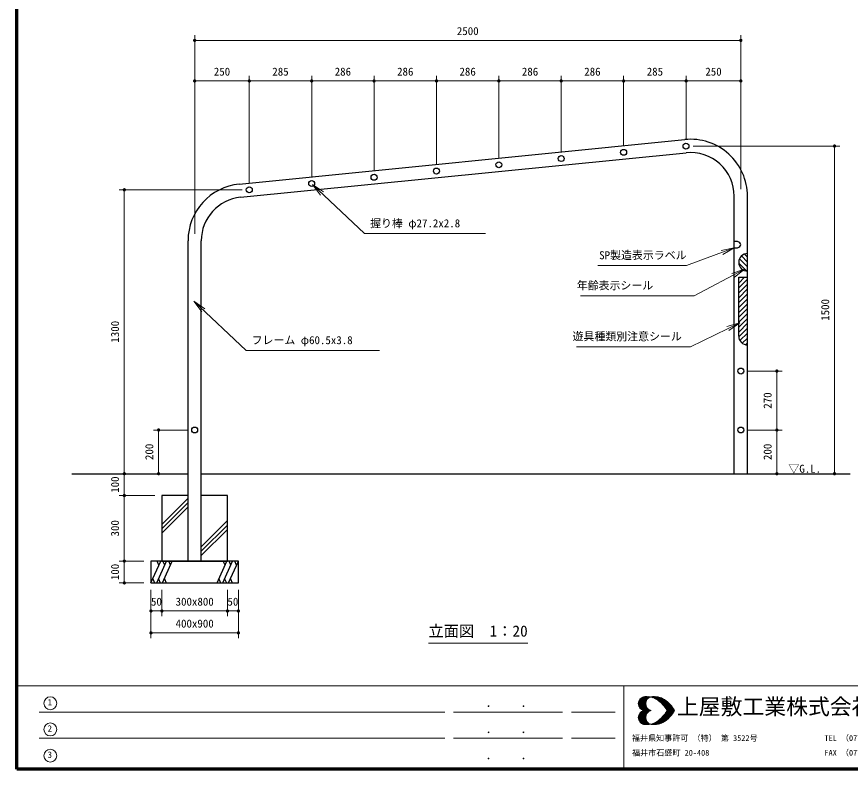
# Model space of a CAD drawing. Units: millimetres at full size, sheet at 1:20. Extents: x 300 to 8100, y 300 to 5640.
# Drawn here: x 300 to 4116, y 300 to 3746 of the extents above; entities that cross this region are included whole.
import ezdxf
from ezdxf.enums import TextEntityAlignment as Align

# ---------------------------------------------------------------- set-up
doc = ezdxf.new("R2010")
doc.units = ezdxf.units.MM
doc.header["$LTSCALE"] = 20
for name, color, linetype, lineweight in [('D-STR-DIM\u3000寸法線、寸法値', 7, 'Continuous', 13), ('D-STR-HTXT\u3000旗上げ', 7, 'Continuous', 13), ('D-STR-TXT\u3000文字列', 7, 'Continuous', 13), ('D-STR\u3000構造物外形線', 1, 'Continuous', 25), ('D-TTL', 7, 'Continuous', 70), ('D-TTL-FRAM', 7, 'Continuous', 13), ('D-TTL-TXT', 7, 'Continuous', 13)]:
    doc.layers.add(name, color=color, linetype=linetype, lineweight=lineweight)
doc.styles.add('ＭＳ ゴシック', font='')
doc.styles.get('ＭＳ ゴシック').set_extended_font_data('MS Gothic')

# ---------------------------------------------------------------- blocks, each defined once
blk = doc.blocks.new('filled_dot')
at = {"color": 0, "linetype": 'Continuous', "lineweight": -2, "const_width": 1.25}
blk.add_lwpolyline([(-0.625, 0, 1), (0.625, 0, 1)], format="xyb", close=True, dxfattribs=at)
blk = doc.blocks.new('open_arrow')
at = {"color": 0, "linetype": 'Continuous', "lineweight": -2}
blk.add_lwpolyline([(7.5, 1.25), (0, 0), (7.5, -1.25)], dxfattribs=at)

msp = doc.modelspace()

# ---------------------------------------------------------------- linework, layer by layer
at = {"layer": 'D-STR-DIM\u3000寸法線、寸法値'}
for p, q in [((1114.8, 3168.26), (1114.8, 3661.33)), ((1114.8, 3637.33), (3614.8, 3637.33)), ((3614.8, 3270.24), (3614.8, 3661.33)), ((1114.8, 2752.14), (1114.8, 3475.67)), ((1364.8, 2985.51), (1364.8, 3475.67)), ((1364.8, 2985.51), (1364.8, 3475.67)), ((1650.38, 3014.07), (1650.38, 3475.67)), ((1650.38, 3014.07), (1650.38, 3475.67)), ((1935.95, 3042.63), (1935.95, 3475.67)), ((1935.95, 3042.63), (1935.95, 3475.67)), ((2221.53, 3071.18), (2221.53, 3475.67)), ((2221.53, 3071.18), (2221.53, 3475.67)), ((2507.1, 3099.74), (2507.1, 3475.67)), ((2507.1, 3099.74), (2507.1, 3475.67)), ((2792.68, 3128.3), (2792.68, 3475.67)), ((2792.68, 3128.3), (2792.68, 3475.67)), ((3078.25, 3156.86), (3078.25, 3475.67)), ((3078.25, 3156.86), (3078.25, 3475.67)), ((3364.8, 3185.51), (3364.8, 3475.67)), ((3364.8, 3185.51), (3364.8, 3475.67)), ((3614.8, 2956.09), (3614.8, 3475.67)), ((1114.8, 3451.67), (1364.8, 3451.67)), ((1364.8, 3451.67), (1650.38, 3451.67)), ((1650.38, 3451.67), (1935.95, 3451.67)), ((1935.95, 3451.67), (2221.53, 3451.67)), ((2221.53, 3451.67), (2507.1, 3451.67)), ((2507.1, 3451.67), (2792.68, 3451.67)), ((2792.68, 3451.67), (3078.25, 3451.67)), ((3078.25, 3451.67), (3364.8, 3451.67)), ((3364.8, 3451.67), (3614.8, 3451.67)), ((3396.8, 3153.51), (4067.72, 3153.51)), ((4043.72, 3153.51), (4043.72, 1653.51)), ((1332.8, 2953.51), (768.8, 2953.51)), ((792.8, 2953.51), (792.8, 1653.51)), ((3646.8, 2123.51), (3803.92, 2123.51)), ((3779.92, 2123.51), (3779.92, 1853.51)), ((1082.8, 1853.51), (925.64, 1853.51)), ((949.64, 1853.51), (949.64, 1653.51)), ((3646.8, 1853.51), (3803.92, 1853.51)), ((3646.8, 1853.51), (3803.92, 1853.51)), ((3779.92, 1853.51), (3779.92, 1653.51)), ((1052.55, 1653.51), (768.8, 1653.51)), ((1052.55, 1653.51), (768.8, 1653.51)), ((792.8, 1653.51), (792.8, 1553.51)), ((1052.55, 1653.51), (925.64, 1653.51)), ((3646.8, 1653.51), (3803.92, 1653.51)), ((3677.05, 1653.51), (4067.72, 1653.51)), ((932.8, 1553.51), (768.8, 1553.51)), ((932.8, 1553.51), (768.8, 1553.51)), ((792.8, 1553.51), (792.8, 1253.51)), ((882.8, 1253.51), (768.8, 1253.51)), ((882.8, 1253.51), (768.8, 1253.51)), ((792.8, 1253.51), (792.8, 1153.51)), ((882.8, 1153.51), (768.8, 1153.51)), ((914.8, 1121.51), (914.8, 1000.95)), ((914.8, 1121.51), (914.8, 900.63)), ((964.8, 1121.51), (964.8, 1000.95)), ((964.8, 1121.51), (964.8, 1000.95)), ((1264.8, 1121.51), (1264.8, 1000.95)), ((1264.8, 1121.51), (1264.8, 1000.95)), ((1314.8, 1121.51), (1314.8, 1000.95)), ((1314.8, 1121.51), (1314.8, 900.63)), ((914.8, 1024.95), (964.8, 1024.95)), ((964.8, 1024.95), (1264.8, 1024.95)), ((1314.8, 1024.95), (1264.8, 1024.95)), ((914.8, 924.63), (1314.8, 924.63))]:
    msp.add_line(p, q, dxfattribs=at)
at = {"layer": 'D-STR-HTXT\u3000旗上げ'}
for points in [[(1653.59, 2978), (1891.87, 2752.97), (1899.87, 2752.97), (2446.02, 2752.97), (2172.95, 2752.97)], [(3584.55, 2686.97), (3366.57, 2606.74), (3358.57, 2606.74), (2960.98, 2606.74), (3235.57, 2606.74)], [(3632.12, 2589.33), (3401.79, 2468.48), (3393.79, 2468.48), (2881.44, 2468.48), (3137.62, 2468.48)], [(1111.53, 2442.94), (1349.82, 2217.91), (1357.82, 2217.91), (1961.12, 2217.91), (1659.47, 2217.91)], [(3609.87, 2344.03), (3384.15, 2234.96), (3376.15, 2234.96), (2862.3, 2234.96), (3119.23, 2234.96)]]:
    msp.add_lwpolyline(points, dxfattribs=at)
at = {"layer": 'D-STR-TXT\u3000文字列'}
msp.add_line((2184.56, 878.05), (2639.56, 878.05), dxfattribs=at)
at = {"layer": 'D-STR\u3000構造物外形線'}
for p, q in [((1319.13, 2979.34), (3358.63, 3183.29)), ((1325.15, 2919.14), (3364.65, 3123.09)), ((3584.55, 1653.51), (3584.55, 2924.09)), ((3645.05, 1653.51), (3645.05, 2924.09)), ((1084.55, 1253.51), (1084.55, 2720.14)), ((1145.05, 1253.51), (1145.05, 2720.14)), ((3645.05, 2600.08), (3608.16, 2636.97)), ((3645.05, 2622.54), (3617.28, 2650.3)), ((3645.05, 2644.99), (3631.05, 2658.98)), ((3640.97, 2581.72), (3605.26, 2617.43)), ((3605.05, 2283.51), (3605.05, 2553.51)), ((3605.05, 2553.51), (3645.05, 2553.51)), ((3605.05, 2549.11), (3609.45, 2553.51)), ((3605.05, 2526.66), (3631.9, 2553.51)), ((3605.05, 2504.21), (3645.05, 2544.21)), ((3605.05, 2481.76), (3645.05, 2521.76)), ((3605.05, 2459.31), (3645.05, 2499.31)), ((3605.05, 2436.86), (3645.05, 2476.86)), ((3605.05, 2414.41), (3645.05, 2454.41)), ((3605.05, 2391.96), (3645.05, 2431.96)), ((3605.05, 2369.51), (3645.05, 2409.51)), ((3605.05, 2347.06), (3645.05, 2387.06)), ((3605.05, 2324.61), (3645.05, 2364.61)), ((3605.05, 2302.16), (3645.05, 2342.16)), ((3605.17, 2279.82), (3645.05, 2319.71)), ((3610.58, 2262.78), (3645.05, 2297.25)), ((3621.29, 2251.04), (3645.05, 2274.8)), ((3636.93, 2244.23), (3645.05, 2252.35)), ((552.23, 1653.51), (1084.55, 1653.51)), ((1145.05, 1653.51), (4114.97, 1653.51)), ((964.8, 1421.36), (1084.55, 1541.11)), ((964.8, 1401.36), (1084.55, 1521.11)), ((964.8, 1381.36), (1084.55, 1501.11)), ((1145.05, 1318.77), (1264.8, 1438.52)), ((1145.05, 1298.77), (1264.8, 1418.52)), ((1145.05, 1278.77), (1264.8, 1398.52)), ((914.8, 1153.51), (959.37, 1253.51)), ((941.34, 1153.51), (985.91, 1253.51)), ((951.32, 1235.45), (943.27, 1253.51)), ((967.88, 1153.51), (1012.45, 1253.51)), ((977.86, 1235.45), (969.81, 1253.51)), ((1004.4, 1235.45), (996.35, 1253.51)), ((1079.79, 1253.51), (1084.55, 1258.27)), ((1217.15, 1153.51), (1261.72, 1253.51)), ((1243.69, 1153.51), (1288.26, 1253.51)), ((1253.67, 1235.45), (1245.62, 1253.51)), ((1270.23, 1153.51), (1314.8, 1253.51)), ((1280.21, 1235.45), (1272.16, 1253.51)), ((1306.75, 1235.45), (1298.7, 1253.51)), ((922.85, 1171.57), (930.9, 1153.51)), ((949.39, 1171.57), (957.44, 1153.51)), ((975.93, 1171.57), (983.98, 1153.51)), ((1225.2, 1171.57), (1233.25, 1153.51)), ((1251.74, 1171.57), (1259.79, 1153.51)), ((1278.28, 1171.57), (1286.33, 1153.51))]:
    msp.add_line(p, q, dxfattribs=at)
msp.add_lwpolyline([(1084.55, 1553.51), (964.8, 1553.51), (964.8, 1253.51), (1264.8, 1253.51), (1264.8, 1553.51), (1145.05, 1553.51)], dxfattribs=at)
msp.add_lwpolyline([(914.8, 1153.51), (1314.8, 1153.51), (1314.8, 1253.51), (914.8, 1253.51)], close=True, dxfattribs=at)
for centre in [(3078.25, 3124.86), (3363.83, 3153.41), (2792.68, 3096.3), (2507.1, 3067.74), (1935.95, 3010.63), (2221.53, 3039.18), (1650.38, 2982.07), (1364.8, 2953.51), (3614.8, 2123.51), (1114.8, 1853.51), (3614.8, 1853.51)]:
    msp.add_circle(centre, 13.6, dxfattribs=at)
for centre, radius, start, end in [((3384.55, 2924.09), 260.5, 0, 95.71059), ((3384.55, 2924.09), 200, 0, 95.71059), ((1345.05, 2720.14), 260.5, 95.71059, 180), ((1345.05, 2720.14), 200, 95.71059, 180), ((3645.05, 2621.51), 40, 90, 270), ((3644.46, 2282.92), 39.41, 179.14368, 270.85632)]:
    msp.add_arc(centre, radius, start, end, dxfattribs=at)
msp.add_ellipse((3588.15, 2702.15), major_axis=(-26.33, 0), ratio=0.582278, start_param=1.4335446, end_param=4.8496407, dxfattribs=at)
at = {"layer": 'D-TTL'}
msp.add_lwpolyline([(300, 300), (300, 5640), (8100, 5640), (8100, 300)], close=True, dxfattribs=at)
at = {"layer": 'D-TTL-FRAM'}
for p, q in [((300, 682.44), (8100, 682.44)), ((3079.22, 682.44), (3079.22, 300)), ((2259.22, 562.44), (403.4, 562.44)), ((2799.22, 562.44), (2299.22, 562.44)), ((2839.22, 562.44), (3039.22, 562.44)), ((2259.22, 442.44), (403.4, 442.44)), ((2799.22, 442.44), (2299.22, 442.44)), ((2839.22, 442.44), (3039.22, 442.44))]:
    msp.add_line(p, q, dxfattribs=at)
at = {"layer": 'D-TTL-TXT'}
for p, q in [((3145.39, 600.78), (3177.48, 632.86)), ((3145.81, 596.2), (3182.48, 632.86)), ((3145.81, 605.78), (3172.48, 632.45)), ((3146.64, 592.45), (3187.06, 632.86)), ((3147.48, 588.7), (3191.23, 632.45)), ((3147.89, 612.45), (3165.81, 630.78)), ((3147.89, 612.86), (3191.64, 569.12)), ((3149.14, 585.78), (3195.81, 632.03)), ((3149.56, 615.78), (3196.23, 569.12)), ((3150.81, 619.11), (3182.06, 588.28)), ((3150.81, 582.45), (3182.89, 614.53)), ((3153.31, 621.61), (3179.98, 594.95)), ((3155.39, 624.11), (3179.56, 599.95)), ((3157.89, 626.2), (3179.56, 604.53)), ((3160.81, 627.86), (3180.39, 608.28)), ((3163.73, 629.95), (3181.64, 612.03)), ((3167.06, 631.2), (3182.89, 615.36)), ((3170.81, 632.45), (3184.56, 618.28)), ((3174.98, 632.86), (3186.64, 620.78)), ((3179.56, 632.86), (3188.73, 623.7)), ((3184.14, 632.86), (3191.23, 625.78)), ((3189.14, 632.86), (3194.14, 627.86)), ((3194.14, 632.45), (3197.06, 629.53)), ((3198.31, 629.95), (3199.56, 631.61)), ((3199.98, 631.2), (3200.39, 631.2)), ((3203.31, 630.78), (3205.39, 632.45)), ((3203.73, 632.45), (3205.81, 629.95)), ((3207.06, 629.53), (3210.39, 632.86)), ((3208.31, 632.45), (3212.89, 627.86)), ((3210.81, 628.7), (3215.39, 632.86)), ((3212.89, 632.45), (3219.98, 625.36)), ((3214.56, 627.45), (3219.98, 632.86)), ((3217.48, 632.86), (3229.56, 620.36)), ((3217.89, 626.2), (3224.56, 632.86)), ((3221.23, 624.53), (3228.73, 632.03)), ((3222.06, 632.45), (3285.81, 569.12)), ((3224.14, 622.86), (3232.48, 631.61)), ((3227.06, 632.45), (3290.39, 569.12)), ((3227.48, 621.61), (3236.64, 630.78)), ((3230.39, 619.53), (3240.39, 629.95)), ((3232.48, 631.61), (3294.97, 569.12)), ((3232.89, 617.86), (3244.14, 628.7)), ((3235.81, 615.78), (3247.89, 627.86)), ((3238.31, 630.78), (3299.97, 569.12)), ((3238.31, 613.7), (3251.23, 626.2)), ((3241.23, 611.61), (3254.56, 624.95)), ((3243.73, 609.53), (3257.48, 623.7)), ((3244.98, 628.7), (3304.56, 569.12)), ((3246.23, 607.45), (3260.81, 622.03)), ((3248.31, 604.95), (3263.73, 620.36)), ((3250.81, 602.86), (3266.64, 618.28)), ((3252.06, 626.2), (3309.14, 569.12)), ((3253.31, 600.36), (3269.14, 616.61)), ((3255.39, 597.86), (3272.06, 614.53)), ((3257.89, 595.36), (3274.56, 612.03)), ((3261.23, 621.61), (3307.06, 576.2)), ((3145.39, 601.2), (3177.48, 569.12)), ((3145.81, 605.36), (3182.48, 569.12)), ((3145.81, 595.78), (3172.89, 569.12)), ((3146.64, 609.11), (3187.06, 569.12)), ((3147.48, 589.95), (3167.06, 569.95)), ((3152.89, 579.95), (3180.39, 607.45)), ((3154.98, 577.45), (3179.56, 602.03)), ((3157.48, 575.37), (3179.56, 597.45)), ((3160.39, 573.28), (3180.81, 593.7)), ((3163.31, 571.62), (3181.64, 589.95)), ((3166.64, 569.95), (3182.89, 586.61)), ((3169.98, 569.12), (3184.56, 583.28)), ((3174.98, 569.12), (3186.64, 580.78)), ((3179.56, 569.12), (3188.73, 578.28)), ((3184.14, 569.12), (3190.81, 575.78)), ((3188.73, 569.12), (3193.73, 573.7)), ((3259.98, 592.86), (3277.06, 609.95)), ((3262.06, 590.36), (3279.56, 607.86)), ((3264.14, 587.86), (3282.06, 605.78)), ((3266.23, 585.36), (3284.56, 603.28)), ((3268.31, 582.45), (3287.06, 600.78)), ((3270.39, 579.95), (3289.14, 598.7)), ((3270.39, 579.53), (3280.81, 569.12)), ((3272.06, 577.03), (3291.22, 596.2)), ((3274.14, 574.12), (3293.72, 593.7)), ((3275.81, 571.2), (3295.81, 591.2)), ((3278.31, 569.12), (3297.89, 588.7)), ((3280.39, 607.45), (3291.64, 595.78)), ((3282.89, 569.12), (3299.97, 585.78)), ((3287.89, 569.12), (3302.06, 583.28)), ((3292.47, 569.12), (3304.14, 580.36)), ((3297.06, 569.12), (3305.81, 577.86)), ((3301.64, 569.12), (3307.89, 574.95)), ((3145.39, 536.62), (3177.48, 568.7)), ((3145.39, 537.03), (3177.48, 504.95)), ((3145.81, 532.45), (3182.48, 568.7)), ((3145.81, 542.03), (3172.89, 568.7)), ((3145.81, 541.62), (3182.48, 504.95)), ((3146.64, 528.7), (3187.06, 568.7)), ((3146.64, 545.37), (3187.06, 504.95)), ((3147.48, 547.87), (3167.06, 567.87)), ((3147.48, 549.12), (3191.23, 505.37)), ((3147.89, 524.95), (3191.64, 568.7)), ((3149.14, 552.03), (3195.81, 505.78)), ((3149.56, 522.03), (3196.23, 568.7)), ((3150.81, 555.37), (3182.89, 523.28)), ((3150.81, 518.7), (3182.06, 549.53)), ((3152.89, 557.87), (3180.39, 530.37)), ((3153.31, 516.2), (3179.98, 542.87)), ((3154.98, 560.37), (3179.56, 535.78)), ((3155.39, 513.7), (3179.56, 537.87)), ((3157.48, 562.45), (3179.56, 540.37)), ((3160.39, 564.53), (3180.81, 544.12)), ((3163.31, 566.2), (3181.64, 547.87)), ((3166.64, 567.87), (3182.89, 551.2)), ((3169.98, 568.7), (3184.56, 554.53)), ((3174.98, 568.7), (3186.64, 557.03)), ((3179.56, 568.7), (3188.73, 559.53)), ((3184.14, 568.7), (3190.81, 562.03)), ((3188.73, 568.7), (3193.73, 564.12)), ((3193.73, 569.12), (3196.64, 572.03)), ((3193.73, 568.7), (3196.64, 565.78)), ((3198.31, 569.12), (3199.98, 570.37)), ((3198.31, 568.7), (3199.98, 567.45)), ((3199.56, 570.37), (3201.23, 569.12)), ((3199.56, 567.45), (3201.23, 568.7)), ((3202.89, 569.12), (3203.31, 569.12)), ((3202.89, 568.7), (3203.31, 568.7)), ((3222.06, 505.37), (3285.81, 568.7)), ((3227.06, 505.37), (3290.39, 568.7)), ((3232.48, 506.2), (3294.97, 568.7)), ((3238.31, 507.03), (3299.97, 568.7)), ((3244.98, 509.12), (3304.56, 568.7)), ((3250.81, 534.95), (3266.64, 519.53)), ((3252.06, 511.62), (3309.14, 568.7)), ((3253.31, 537.45), (3269.14, 521.2)), ((3255.39, 539.95), (3272.06, 523.28)), ((3257.89, 542.45), (3274.56, 525.78)), ((3259.98, 544.95), (3277.06, 527.87)), ((3261.23, 516.2), (3307.06, 561.62)), ((3262.06, 547.45), (3279.56, 529.95)), ((3264.14, 549.95), (3282.06, 532.03)), ((3266.23, 552.45), (3284.56, 534.53)), ((3268.31, 555.37), (3287.06, 537.03)), ((3270.39, 558.28), (3280.81, 568.7)), ((3270.39, 557.87), (3289.14, 539.12)), ((3272.06, 560.78), (3291.22, 541.62)), ((3274.14, 563.7), (3293.72, 544.12)), ((3275.81, 566.62), (3295.81, 546.62)), ((3278.31, 568.7), (3297.89, 549.12)), ((3280.39, 530.37), (3291.64, 542.03)), ((3282.89, 568.7), (3299.97, 552.03)), ((3287.89, 568.7), (3302.06, 554.53)), ((3292.47, 568.7), (3304.14, 557.45)), ((3297.06, 568.7), (3305.81, 559.95)), ((3301.64, 568.7), (3307.89, 562.87)), ((3306.64, 569.12), (3309.56, 572.03)), ((3306.64, 568.7), (3309.56, 565.78)), ((3311.22, 569.12), (3311.64, 569.12)), ((3311.22, 568.7), (3311.64, 568.7)), ((3145.81, 532.03), (3172.48, 505.37)), ((3147.89, 525.37), (3165.81, 507.03)), ((3157.89, 511.62), (3179.56, 533.28)), ((3160.81, 509.95), (3180.39, 529.53)), ((3163.73, 507.87), (3181.64, 525.78)), ((3167.06, 506.62), (3182.89, 522.45)), ((3170.81, 505.37), (3184.56, 519.53)), ((3174.98, 504.95), (3186.64, 517.03)), ((3179.56, 504.95), (3188.73, 514.12)), ((3184.14, 504.95), (3191.23, 512.03)), ((3189.14, 504.95), (3194.14, 509.95)), ((3194.14, 505.37), (3197.06, 508.28)), ((3198.31, 507.87), (3199.56, 506.2)), ((3199.98, 506.62), (3200.39, 506.62)), ((3203.31, 507.03), (3205.39, 505.37)), ((3203.73, 505.37), (3205.81, 507.87)), ((3207.06, 508.28), (3210.39, 504.95)), ((3208.31, 505.37), (3212.89, 509.95)), ((3210.81, 509.12), (3215.39, 504.95)), ((3212.89, 505.37), (3219.98, 512.45)), ((3214.56, 510.37), (3219.98, 504.95)), ((3217.48, 504.95), (3229.56, 517.45)), ((3217.89, 511.62), (3224.56, 504.95)), ((3221.23, 513.28), (3228.73, 505.78)), ((3224.14, 514.95), (3232.48, 506.2)), ((3227.48, 516.2), (3236.64, 507.03)), ((3230.39, 518.28), (3240.39, 507.87)), ((3232.89, 519.95), (3244.14, 509.12)), ((3235.81, 522.03), (3247.89, 509.95)), ((3238.31, 524.12), (3251.23, 511.62)), ((3241.23, 526.2), (3254.56, 512.87)), ((3243.73, 528.28), (3257.48, 514.12)), ((3246.23, 530.37), (3260.81, 515.78)), ((3248.31, 532.87), (3263.73, 517.45))]:
    msp.add_line(p, q, dxfattribs=at)
for centre in [(453.98, 602.53), (453.98, 482.53), (453.98, 362.53)]:
    msp.add_circle(centre, 29.61, dxfattribs=at)
for centre, radius, start, end in [((3178.22, 600.69), 32.79, 105.2024, 254.7976), ((3182.37, 539.22), 93.98, 58.71735, 97.79751), ((3212.45, 600.69), 32.79, 105.2024, 254.7976), ((3216.61, 539.22), 93.98, 58.71735, 97.79751), ((3134, 483.84), 166.9, 30.69974, 54.3922), ((3168.23, 483.84), 166.9, 30.69974, 54.3922), ((3178.22, 537.41), 32.79, 105.2024, 254.7976), ((3212.45, 537.41), 32.79, 105.2024, 254.7976), ((3134, 654.26), 166.9, 305.6078, 329.30026), ((3168.23, 654.26), 166.9, 305.6078, 329.30026), ((3182.37, 598.88), 93.98, 262.20249, 301.28265), ((3216.61, 598.88), 93.98, 262.20249, 301.28265)]:
    msp.add_arc(centre, radius, start, end, dxfattribs=at)

# ---------------------------------------------------------------- block references
at = {"layer": 'D-STR-DIM\u3000寸法線、寸法値', "xscale": 6, "yscale": 6}
for p in [(1114.8, 3637.33), (1114.8, 3451.67), (1364.8, 3451.67), (1650.38, 3451.67), (1935.95, 3451.67), (2221.53, 3451.67), (2507.1, 3451.67), (2792.68, 3451.67), (3078.25, 3451.67), (3364.8, 3451.67), (914.8, 1024.95), (964.8, 1024.95), (1264.8, 1024.95), (914.8, 924.63)]:
    msp.add_blockref('filled_dot', p, dxfattribs=at)
for p, rotation in [((3614.8, 3637.33), 180), ((1364.8, 3451.67), 180), ((1650.38, 3451.67), 180), ((1935.95, 3451.67), 180), ((2221.53, 3451.67), 180), ((2507.1, 3451.67), 180), ((2792.68, 3451.67), 180), ((3078.25, 3451.67), 180), ((3364.8, 3451.67), 180), ((3614.8, 3451.67), 180), ((4043.72, 3153.51), 270), ((792.8, 2953.51), 270), ((3779.92, 2123.51), 270), ((949.64, 1853.51), 270), ((3779.92, 1853.51), 90), ((3779.92, 1853.51), 270), ((792.8, 1653.51), 90), ((792.8, 1653.51), 270), ((949.64, 1653.51), 90), ((3779.92, 1653.51), 90), ((4043.72, 1653.51), 90), ((792.8, 1553.51), 90), ((792.8, 1553.51), 270), ((792.8, 1253.51), 90), ((792.8, 1253.51), 270), ((792.8, 1153.51), 90), ((964.8, 1024.95), 180), ((1264.8, 1024.95), 180), ((1314.8, 1024.95), 180), ((1314.8, 924.63), 180)]:
    msp.add_blockref('filled_dot', p, dxfattribs=dict(at, rotation=rotation))
at = {"layer": 'D-STR-HTXT\u3000旗上げ', "xscale": 8, "yscale": 8}
for p, rotation in [((1653.59, 2978), 316.6), ((3584.55, 2686.97), 200.2), ((3632.12, 2589.33), 207.7), ((1111.53, 2442.94), 316.6), ((3609.87, 2344.03), 205.8)]:
    msp.add_blockref('open_arrow', p, dxfattribs=dict(at, rotation=rotation))

# ---------------------------------------------------------------- texts
at = {"layer": 'D-STR-DIM\u3000寸法線、寸法値', "style": 'ＭＳ ゴシック'}
for s, p in [('2500', (2364.8, 3680.09)), ('250', (1239.8, 3494.42)), ('285', (1507.59, 3494.42)), ('286', (1793.16, 3494.42)), ('286', (2078.74, 3494.42)), ('286', (2364.32, 3494.42)), ('286', (2649.89, 3494.42)), ('286', (2935.47, 3494.42)), ('285', (3221.53, 3494.42)), ('250', (3489.8, 3494.42)), ('50', (939.8, 1067.71)), ('300x800', (1114.8, 1067.71)), ('50', (1289.8, 1067.71)), ('400x900', (1114.8, 967.39))]:
    msp.add_text(s, height=36.66, dxfattribs=at).set_placement(p, align=Align.MIDDLE_CENTER)
for s, p in [('1500', (4000.97, 2403.51)), ('1300', (750.04, 2303.51)), ('270', (3737.17, 1988.51)), ('200', (906.88, 1753.51)), ('200', (3737.17, 1753.51)), ('100', (750.04, 1603.51)), ('300', (750.04, 1403.51)), ('100', (750.04, 1203.51))]:
    msp.add_text(s, height=36.66, rotation=90, dxfattribs=at).set_placement(p, align=Align.MIDDLE_CENTER)
at = {"layer": 'D-STR-HTXT\u3000旗上げ', "style": 'ＭＳ ゴシック'}
for s, p in [('握り棒 φ27.2x2.8', (1917.63, 2770.73)), ('SP製造表示ラベル', (2966.45, 2624.49)), ('年齢表示シール', (2863.85, 2486.23)), ('遊具種類別注意シール', (2844.69, 2252.72)), ('フレーム φ60.5x3.8', (1375.57, 2235.67))]:
    msp.add_text(s, height=36.66, dxfattribs=at).set_placement(p, align=Align.BOTTOM_LEFT)
at = {"layer": 'D-STR-TXT\u3000文字列', "style": 'ＭＳ ゴシック'}
for s, height, p in [('▽G.L.', 36.66, (3832.41, 1646.88)), ('立面図\u30001：20', 51.32, (2184.56, 892.05))]:
    msp.add_text(s, height=height, dxfattribs=at).set_placement(p, align=Align.BOTTOM_LEFT)
at = {"layer": 'D-TTL-FRAM', "style": 'ＭＳ ゴシック'}
for p in [(2445, 572.84), (2605, 572.84), (2445, 452.84), (2605, 452.84), (2445, 332.84), (2605, 332.84)]:
    msp.add_text('.', height=43.99, dxfattribs=at).set_placement(p, align=Align.BOTTOM_LEFT)
at = {"layer": 'D-TTL-TXT', "style": 'ＭＳ ゴシック'}
for s, height, p in [('1', 29.33, (441.77, 583.52)), ('上屋敷工業株式会社', 73.31, (3322.26, 528.82)), ('2', 29.33, (441.77, 463.52)), ('福井県知事許可 （特） 第 3522号', 26.39, (3116.29, 421.98)), ('TEL （0776） 56-2310 （代）', 26.39, (3997.6, 421.98)), ('福井市石盛町 20-408', 26.39, (3117.02, 354.81)), ('FAX （0776） 56-0917', 26.39, (3997.6, 354.81)), ('3', 29.33, (441.77, 343.52))]:
    msp.add_text(s, height=height, dxfattribs=at).set_placement(p, align=Align.BOTTOM_LEFT)

doc.saveas('drawing.dxf')
